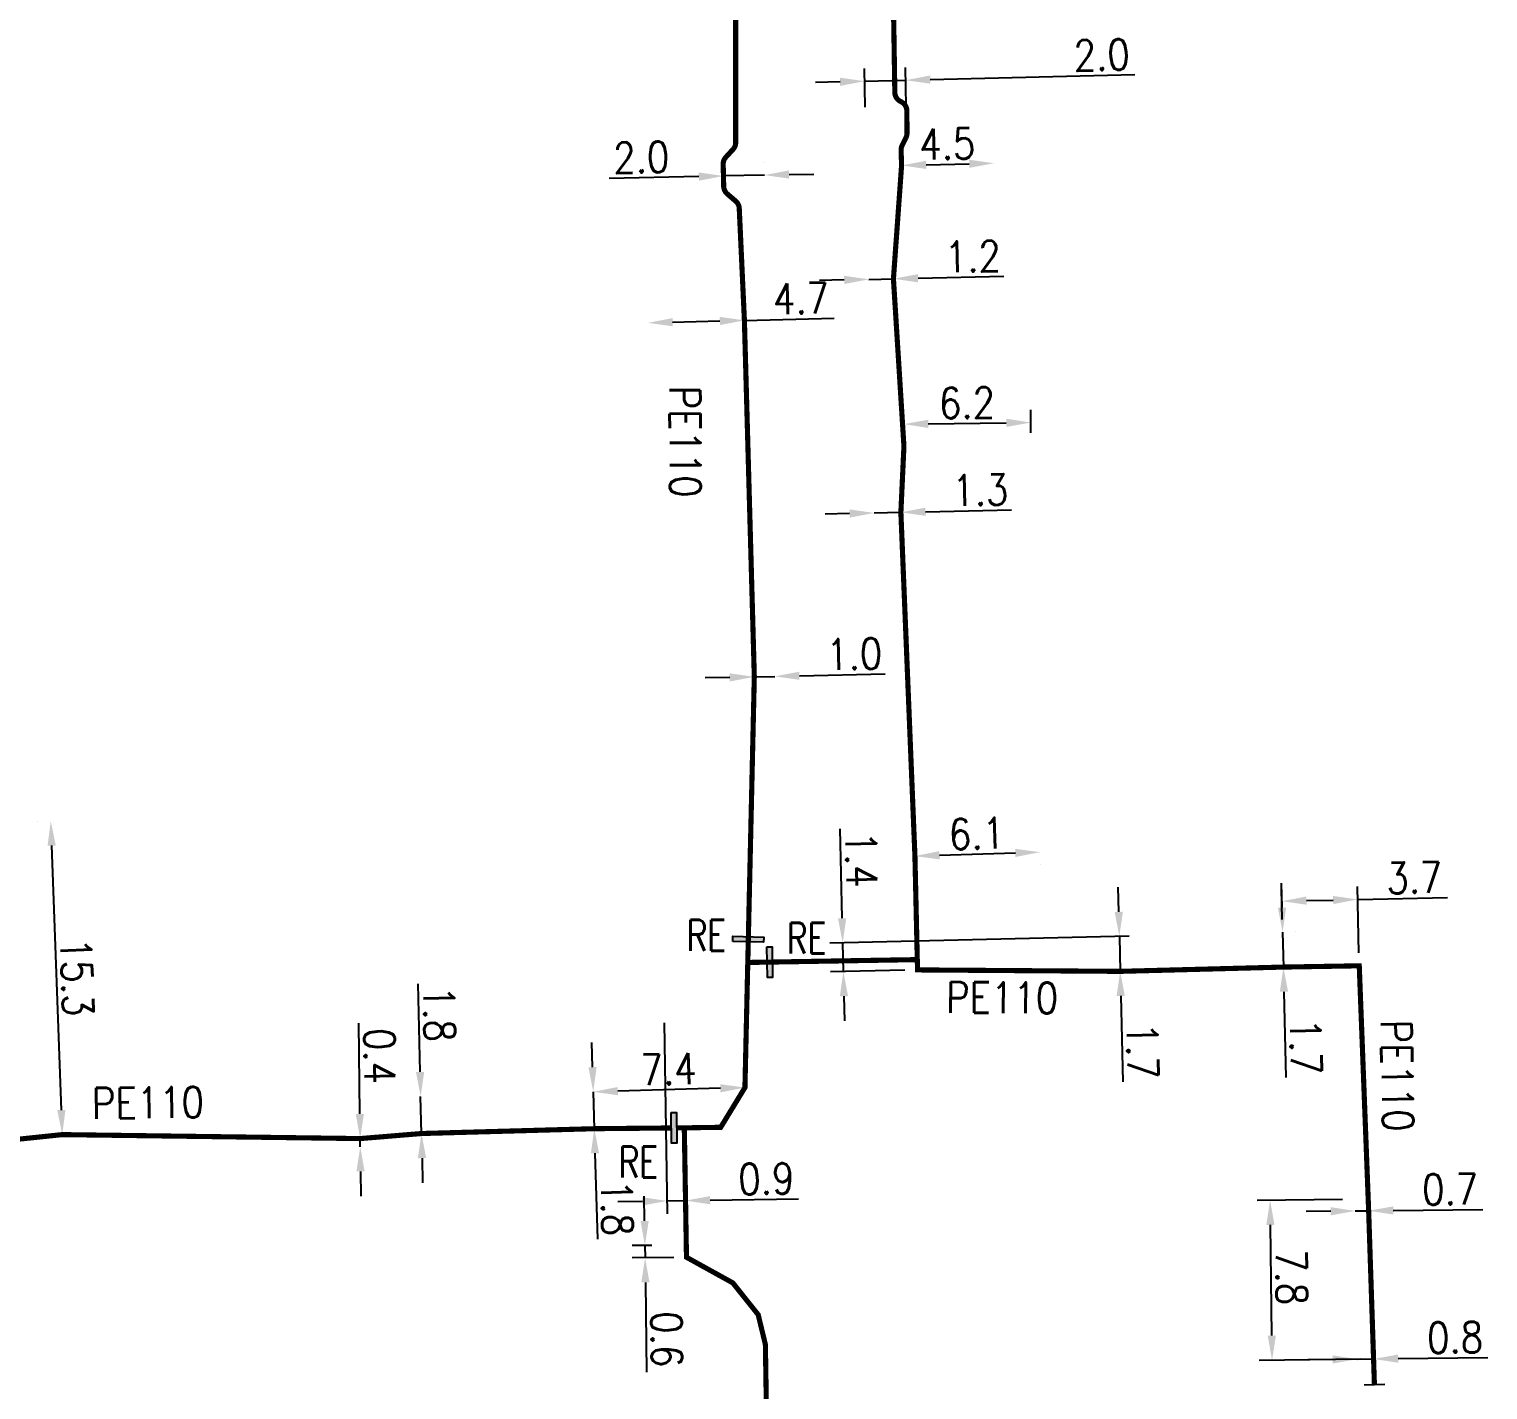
# Model space of a CAD drawing. Header units: millimetres. Extents: x 133989 to 135004, y 130988 to 132014.
# Drawn here: x 134076.6 to 134147.7, y 131448.2 to 131514.5 of the extents above; entities that cross this region are included whole.
import ezdxf
from ezdxf.enums import TextEntityAlignment as Align

# ---------------------------------------------------------------- set-up
doc = ezdxf.new("R2010")
doc.units = ezdxf.units.MM
doc.header["$PDMODE"] = 34
doc.linetypes.add('L_25_PE', pattern=[2000, 1000, 1000])
doc.layers.get('0').update_dxf_attribs({"linetype": 'CONTINUOUS'})
doc.layers.get('Defpoints').update_dxf_attribs({"linetype": 'CONTINUOUS'})
doc.layers.add('L_150', color=1, linetype='CONTINUOUS')
doc.layers.add('L_340', color=7, linetype='CONTINUOUS')
doc.styles.get("Standard").update_dxf_attribs({"font": 'romans.shx', "width": 0.85})
doc.dimstyles.get("Standard").update_dxf_attribs({"dimtxt": 1.5, "dimasz": 1.2, "dimexe": 0.625, "dimexo": 0.625, "dimgap": 0.25, "dimtad": 1, "dimdec": 1, "dimzin": 0, "dimdsep": 46, "dimtxsty": 'Standard', "dimcen": -0.5, "dimadec": 0, "dimazin": 0, "dimtfac": 1, "dimtdec": 1, "dimtmove": 0, "dimatfit": 3, "dimfxl": 0, "dimtolj": 1, "dimtzin": 0, "dimarcsym": 0})

# ---------------------------------------------------------------- blocks, each defined once
blk = doc.blocks.new('*D138')
at = {"layer": 'Defpoints', "color": 0, "linetype": 'Continuous', "transparency": 16777216}
for p in [(134129.764, 131470.264), (134129.764, 131470.264), (134129.804, 131468.564)]:
    blk.add_point(p, dxfattribs=at)
at = {"layer": 'L_150', "color": 0, "linetype": 'Continuous', "lineweight": -2, "transparency": 16777216}
for p, q in [((134129.736, 131471.464), (134129.708, 131472.663)), ((134129.764, 131470.264), (134129.804, 131468.564)), ((134129.832, 131467.365), (134129.929, 131463.177))]:
    blk.add_line(p, q, dxfattribs=at)
at = {"layer": 'L_150', "color": 0, "linetype": 'Continuous', "transparency": 16777216}
for points in [[(134129.936, 131471.468), (134129.536, 131471.459), (134129.764, 131470.264)], [(134130.031, 131467.369), (134129.632, 131467.36), (134129.804, 131468.564)]]:
    blk.add_solid(points, dxfattribs=at)
at = {"layer": 'L_150', "color": 0, "linetype": 'Continuous', "transparency": 16777216, "insert": (134130.894, 131464.694), "char_height": 1.5, "attachment_point": 5, "rotation": 271.33427}
blk.add_mtext('\\A1;1.7', dxfattribs=at)
blk = doc.blocks.new('*D139')
at = {"layer": 'Defpoints', "color": 0, "linetype": 'Continuous', "transparency": 16777216}
for p in [(134116.274, 131469.951), (134130.875, 131470.29), (134119.925, 131468.635)]:
    blk.add_point(p, dxfattribs=at)
at = {"layer": 'L_150', "color": 0, "linetype": 'Continuous', "lineweight": -2, "transparency": 16777216}
for p, q in [((134116.246, 131471.151), (134116.145, 131475.52)), ((134130.25, 131470.275), (134115.649, 131469.936)), ((134116.307, 131468.551), (134116.274, 131469.951)), ((134119.3, 131468.621), (134115.682, 131468.537)), ((134116.334, 131467.352), (134116.362, 131466.152))]:
    blk.add_line(p, q, dxfattribs=at)
at = {"layer": 'L_150', "color": 0, "linetype": 'Continuous', "transparency": 16777216}
for points in [[(134116.446, 131471.155), (134116.046, 131471.146), (134116.274, 131469.951)], [(134116.534, 131467.356), (134116.134, 131467.347), (134116.307, 131468.551)]]:
    blk.add_solid(points, dxfattribs=at)
at = {"layer": 'L_150', "color": 0, "linetype": 'Continuous', "transparency": 16777216, "insert": (134117.18, 131474.018), "char_height": 1.5, "attachment_point": 5, "rotation": 271.32929}
blk.add_mtext('\\A1;1.4', dxfattribs=at)
blk = doc.blocks.new('*D140')
at = {"layer": 'Defpoints', "color": 0, "linetype": 'Continuous', "transparency": 16777216}
for p in [(134119.796, 131474.186), (134125.893, 131474.377), (134125.893, 131474.377)]:
    blk.add_point(p, dxfattribs=at)
at = {"layer": 'L_150', "color": 0, "linetype": 'Continuous', "lineweight": -2, "transparency": 16777216}
for p, q in [((134120.995, 131474.224), (134124.694, 131474.339)), ((134119.816, 131473.562), (134119.816, 131473.562)), ((134125.913, 131473.752), (134125.913, 131473.752))]:
    blk.add_line(p, q, dxfattribs=at)
at = {"layer": 'L_150', "color": 0, "linetype": 'Continuous', "transparency": 16777216}
for points in [[(134120.989, 131474.424), (134121.002, 131474.024), (134119.796, 131474.186)], [(134124.687, 131474.539), (134124.7, 131474.14), (134125.893, 131474.377)]]:
    blk.add_solid(points, dxfattribs=at)
at = {"layer": 'L_150', "color": 0, "linetype": 'Continuous', "transparency": 16777216, "insert": (134122.813, 131475.281), "char_height": 1.5, "attachment_point": 5, "rotation": 1.79181}
blk.add_mtext('\\A1;6.1', dxfattribs=at)
blk = doc.blocks.new('*D141')
at = {"layer": 'Defpoints', "color": 0, "linetype": 'Continuous', "transparency": 16777216}
for p in [(134117.811, 131490.917), (134117.811, 131490.917), (134119.111, 131490.947)]:
    blk.add_point(p, dxfattribs=at)
at = {"layer": 'L_150', "color": 0, "linetype": 'Continuous', "lineweight": -2, "transparency": 16777216}
for p, q in [((134120.311, 131490.975), (134124.499, 131491.072)), ((134116.612, 131490.889), (134115.412, 131490.862)), ((134117.811, 131490.917), (134119.111, 131490.947))]:
    blk.add_line(p, q, dxfattribs=at)
at = {"layer": 'L_150', "color": 0, "linetype": 'Continuous', "transparency": 16777216}
for points in [[(134116.607, 131491.089), (134116.616, 131490.689), (134117.811, 131490.917)], [(134120.306, 131491.175), (134120.315, 131490.775), (134119.111, 131490.947)]]:
    blk.add_solid(points, dxfattribs=at)
at = {"layer": 'L_150', "color": 0, "linetype": 'Continuous', "transparency": 16777216, "insert": (134122.981, 131492.037), "char_height": 1.5, "attachment_point": 5, "rotation": 1.3245}
blk.add_mtext('\\A1;1.3', dxfattribs=at)
blk = doc.blocks.new('*D142')
at = {"layer": 'Defpoints', "color": 0, "linetype": 'Continuous', "transparency": 16777216}
for p in [(134125.449, 131495.326), (134119.26, 131494.17), (134125.463, 131494.203)]:
    blk.add_point(p, dxfattribs=at)
at = {"layer": 'L_150', "color": 0, "linetype": 'Continuous', "lineweight": -2, "transparency": 16777216}
for p, q in [((134119.252, 131494.795), (134119.238, 131495.872)), ((134120.446, 131495.262), (134124.249, 131495.311)), ((134125.455, 131494.828), (134125.441, 131495.951))]:
    blk.add_line(p, q, dxfattribs=at)
at = {"layer": 'L_150', "color": 0, "linetype": 'Continuous', "transparency": 16777216}
for points in [[(134120.443, 131495.462), (134120.449, 131495.062), (134119.246, 131495.247)], [(134124.246, 131495.511), (134124.251, 131495.111), (134125.449, 131495.326)]]:
    blk.add_solid(points, dxfattribs=at)
at = {"layer": 'L_150', "color": 0, "linetype": 'Continuous', "transparency": 16777216, "insert": (134122.335, 131496.286), "char_height": 1.5, "attachment_point": 5, "rotation": 0.73491}
blk.add_mtext('\\A1;6.2', dxfattribs=at)
blk = doc.blocks.new('*D143')
at = {"layer": 'Defpoints', "color": 0, "linetype": 'Continuous', "transparency": 16777216}
for p in [(134117.548, 131502.307), (134117.548, 131502.307), (134118.748, 131502.335)]:
    blk.add_point(p, dxfattribs=at)
at = {"layer": 'L_150', "color": 0, "linetype": 'Continuous', "lineweight": -2, "transparency": 16777216}
for p, q in [((134119.947, 131502.362), (134124.136, 131502.459)), ((134116.348, 131502.279), (134115.149, 131502.252)), ((134117.548, 131502.307), (134118.748, 131502.335))]:
    blk.add_line(p, q, dxfattribs=at)
at = {"layer": 'L_150', "color": 0, "linetype": 'Continuous', "transparency": 16777216}
for points in [[(134116.344, 131502.479), (134116.353, 131502.079), (134117.548, 131502.307)], [(134119.943, 131502.562), (134119.952, 131502.163), (134118.748, 131502.335)]]:
    blk.add_solid(points, dxfattribs=at)
at = {"layer": 'L_150', "color": 0, "linetype": 'Continuous', "transparency": 16777216, "insert": (134122.618, 131503.424), "char_height": 1.5, "attachment_point": 5, "rotation": 1.3245}
blk.add_mtext('\\A1;1.2', dxfattribs=at)
blk = doc.blocks.new('*D144')
at = {"layer": 'Defpoints', "color": 0, "linetype": 'Continuous', "transparency": 16777216}
for p in [(134119.146, 131507.86), (134123.645, 131507.97), (134123.645, 131507.97)]:
    blk.add_point(p, dxfattribs=at)
at = {"layer": 'L_150', "color": 0, "linetype": 'Continuous', "lineweight": -2, "transparency": 16777216}
blk.add_line((134120.346, 131507.889), (134122.445, 131507.941), dxfattribs=at)
at = {"layer": 'L_150', "color": 0, "linetype": 'Continuous', "transparency": 16777216}
for points in [[(134122.44, 131508.141), (134122.45, 131507.741), (134123.645, 131507.97)], [(134120.341, 131508.089), (134120.351, 131507.689), (134119.146, 131507.86)]]:
    blk.add_solid(points, dxfattribs=at)
at = {"layer": 'L_150', "color": 0, "linetype": 'Continuous', "transparency": 16777216, "insert": (134121.371, 131508.915), "char_height": 1.5, "attachment_point": 5, "rotation": 1.4032}
blk.add_mtext('\\A1;4.5', dxfattribs=at)
blk = doc.blocks.new('*D145')
at = {"layer": 'Defpoints', "color": 0, "linetype": 'Continuous', "transparency": 16777216}
for p in [(134117.345, 131511.969), (134117.391, 131510.075), (134119.39, 131510.124)]:
    blk.add_point(p, dxfattribs=at)
at = {"layer": 'L_150', "color": 0, "linetype": 'Continuous', "lineweight": -2, "transparency": 16777216}
for p, q in [((134117.376, 131510.7), (134117.33, 131512.594)), ((134119.375, 131510.748), (134119.329, 131512.642)), ((134116.145, 131511.94), (134114.946, 131511.911)), ((134117.345, 131511.969), (134119.344, 131512.018)), ((134120.544, 131512.047), (134130.512, 131512.288))]:
    blk.add_line(p, q, dxfattribs=at)
at = {"layer": 'L_150', "color": 0, "linetype": 'Continuous', "transparency": 16777216}
for points in [[(134116.14, 131512.14), (134116.15, 131511.74), (134117.345, 131511.969)], [(134120.539, 131512.247), (134120.549, 131511.847), (134119.344, 131512.018)]]:
    blk.add_solid(points, dxfattribs=at)
at = {"layer": 'L_150', "color": 0, "linetype": 'Continuous', "transparency": 16777216, "insert": (134128.903, 131513.249), "char_height": 1.5, "attachment_point": 5, "rotation": 1.38802}
blk.add_mtext('\\A1;2.0', dxfattribs=at)
blk = doc.blocks.new('*D159')
at = {"layer": 'Defpoints', "color": 0, "linetype": 'Continuous', "transparency": 16777216}
for p in [(134110.46, 131507.347), (134112.459, 131507.391), (134112.459, 131507.391)]:
    blk.add_point(p, dxfattribs=at)
at = {"layer": 'L_150', "color": 0, "linetype": 'Continuous', "lineweight": -2, "transparency": 16777216}
for p, q in [((134112.446, 131508.016), (134112.446, 131508.016)), ((134113.659, 131507.418), (134114.859, 131507.444)), ((134109.26, 131507.32), (134104.89, 131507.224)), ((134112.459, 131507.391), (134110.46, 131507.347))]:
    blk.add_line(p, q, dxfattribs=at)
at = {"layer": 'L_150', "color": 0, "linetype": 'Continuous', "transparency": 16777216}
for points in [[(134109.256, 131507.52), (134109.265, 131507.12), (134110.46, 131507.347)], [(134113.655, 131507.618), (134113.664, 131507.218), (134112.459, 131507.391)]]:
    blk.add_solid(points, dxfattribs=at)
at = {"layer": 'L_150', "color": 0, "linetype": 'Continuous', "transparency": 16777216, "insert": (134106.453, 131508.258), "char_height": 1.5, "attachment_point": 5, "rotation": 1.26789}
blk.add_mtext('\\A1;2.0', dxfattribs=at)
blk = doc.blocks.new('*D160')
at = {"layer": 'Defpoints', "color": 0, "linetype": 'Continuous', "transparency": 16777216}
for p in [(134111.481, 131500.308), (134106.783, 131500.186), (134106.783, 131500.186)]:
    blk.add_point(p, dxfattribs=at)
at = {"layer": 'L_150', "color": 0, "linetype": 'Continuous', "lineweight": -2, "transparency": 16777216}
for p, q in [((134111.481, 131500.308), (134115.851, 131500.421)), ((134107.983, 131500.217), (134110.282, 131500.277))]:
    blk.add_line(p, q, dxfattribs=at)
at = {"layer": 'L_150', "color": 0, "linetype": 'Continuous', "transparency": 16777216}
for points in [[(134107.977, 131500.417), (134107.988, 131500.017), (134106.783, 131500.186)], [(134110.277, 131500.477), (134110.287, 131500.077), (134111.481, 131500.308)]]:
    blk.add_solid(points, dxfattribs=at)
at = {"layer": 'L_150', "color": 0, "linetype": 'Continuous', "transparency": 16777216, "insert": (134114.24, 131501.38), "char_height": 1.5, "attachment_point": 5, "rotation": 1.48687}
blk.add_mtext('\\A1;4.7', dxfattribs=at)
blk = doc.blocks.new('*D161')
at = {"layer": 'Defpoints', "color": 0, "linetype": 'Continuous', "transparency": 16777216}
for p in [(134111.964, 131482.926), (134112.964, 131482.949), (134112.964, 131482.949)]:
    blk.add_point(p, dxfattribs=at)
at = {"layer": 'L_150', "color": 0, "linetype": 'Continuous', "lineweight": -2, "transparency": 16777216}
for p, q in [((134110.764, 131482.899), (134109.565, 131482.871)), ((134111.964, 131482.926), (134112.964, 131482.949)), ((134114.163, 131482.977), (134118.352, 131483.073))]:
    blk.add_line(p, q, dxfattribs=at)
at = {"layer": 'L_150', "color": 0, "linetype": 'Continuous', "transparency": 16777216}
for points in [[(134110.76, 131483.098), (134110.769, 131482.699), (134111.964, 131482.926)], [(134114.159, 131483.176), (134114.168, 131482.777), (134112.964, 131482.949)]]:
    blk.add_solid(points, dxfattribs=at)
at = {"layer": 'L_150', "color": 0, "linetype": 'Continuous', "transparency": 16777216, "insert": (134116.834, 131484.038), "char_height": 1.5, "attachment_point": 5, "rotation": 1.31431}
blk.add_mtext('\\A1;1.0', dxfattribs=at)
blk = doc.blocks.new('*D162')
at = {"layer": 'Defpoints', "color": 0, "linetype": 'Continuous', "transparency": 16777216}
for p in [(134077.659, 131475.894), (134077.659, 131475.894), (134078.219, 131460.604)]:
    blk.add_point(p, dxfattribs=at)
at = {"layer": 'L_150', "color": 0, "linetype": 'Continuous', "lineweight": -2, "transparency": 16777216}
for p, q in [((134077.034, 131475.871), (134077.034, 131475.871)), ((134078.175, 131461.803), (134077.703, 131474.695)), ((134077.594, 131460.581), (134077.594, 131460.581))]:
    blk.add_line(p, q, dxfattribs=at)
at = {"layer": 'L_150', "color": 0, "linetype": 'Continuous', "transparency": 16777216}
for points in [[(134077.903, 131474.702), (134077.503, 131474.687), (134077.659, 131475.894)], [(134078.375, 131461.811), (134077.975, 131461.796), (134078.219, 131460.604)]]:
    blk.add_solid(points, dxfattribs=at)
at = {"layer": 'L_150', "color": 0, "linetype": 'Continuous', "transparency": 16777216, "insert": (134078.938, 131468.286), "char_height": 1.5, "attachment_point": 5, "rotation": 272.09735}
blk.add_mtext('\\A1;15.3', dxfattribs=at)
blk = doc.blocks.new('*D190')
at = {"layer": 'Defpoints', "color": 0, "linetype": 'Continuous', "transparency": 16777216}
for p in [(134137.688, 131471.985), (134137.723, 131470.473), (134141.462, 131468.835)]:
    blk.add_point(p, dxfattribs=at)
at = {"layer": 'L_150', "color": 0, "linetype": 'Continuous', "lineweight": -2, "transparency": 16777216}
for p, q in [((134137.708, 131471.098), (134137.673, 131472.61)), ((134141.447, 131469.46), (134141.372, 131472.696)), ((134138.888, 131472.013), (134140.187, 131472.043)), ((134141.387, 131472.071), (134145.757, 131472.173))]:
    blk.add_line(p, q, dxfattribs=at)
at = {"layer": 'L_150', "color": 0, "linetype": 'Continuous', "transparency": 16777216}
for points in [[(134138.883, 131472.213), (134138.892, 131471.813), (134137.688, 131471.985)], [(134140.183, 131472.243), (134140.192, 131471.843), (134141.387, 131472.071)]]:
    blk.add_solid(points, dxfattribs=at)
at = {"layer": 'L_150', "color": 0, "linetype": 'Continuous', "transparency": 16777216, "insert": (134144.149, 131473.135), "char_height": 1.5, "attachment_point": 5, "rotation": 1.33065}
blk.add_mtext('\\A1;3.7', dxfattribs=at)
blk = doc.blocks.new('*D191')
at = {"layer": 'Defpoints', "color": 0, "linetype": 'Continuous', "transparency": 16777216}
for p in [(134137.723, 131470.473), (134137.723, 131470.473), (134137.762, 131468.773)]:
    blk.add_point(p, dxfattribs=at)
at = {"layer": 'L_150', "color": 0, "linetype": 'Continuous', "lineweight": -2, "transparency": 16777216}
for p, q in [((134137.695, 131471.673), (134137.667, 131472.872)), ((134137.723, 131470.473), (134137.762, 131468.773)), ((134138.348, 131470.487), (134138.348, 131470.487)), ((134138.387, 131468.788), (134138.387, 131468.788)), ((134137.79, 131467.574), (134137.888, 131463.386))]:
    blk.add_line(p, q, dxfattribs=at)
at = {"layer": 'L_150', "color": 0, "linetype": 'Continuous', "transparency": 16777216}
for points in [[(134137.895, 131471.677), (134137.495, 131471.668), (134137.723, 131470.473)], [(134137.99, 131467.578), (134137.59, 131467.569), (134137.762, 131468.773)]]:
    blk.add_solid(points, dxfattribs=at)
at = {"layer": 'L_150', "color": 0, "linetype": 'Continuous', "transparency": 16777216, "insert": (134138.853, 131464.903), "char_height": 1.5, "attachment_point": 5, "rotation": 271.33065}
blk.add_mtext('\\A1;1.7', dxfattribs=at)
blk = doc.blocks.new('*D214')
at = {"layer": 'Defpoints', "color": 0, "linetype": 'Continuous', "transparency": 16777216}
for p in [(134137.115, 131457.403), (134141.263, 131457.454), (134142.16, 131449.665)]:
    blk.add_point(p, dxfattribs=at)
at = {"layer": 'L_340', "color": 0, "linetype": 'Continuous', "lineweight": -2, "transparency": 16777216}
for p, q in [((134140.638, 131457.446), (134136.49, 131457.395)), ((134137.197, 131450.803), (134137.13, 131456.203)), ((134141.535, 131449.657), (134136.587, 131449.595))]:
    blk.add_line(p, q, dxfattribs=at)
at = {"layer": 'L_340', "color": 0, "linetype": 'Continuous', "transparency": 16777216}
for points in [[(134137.33, 131456.205), (134136.93, 131456.2), (134137.115, 131457.403)], [(134137.397, 131450.806), (134136.997, 131450.801), (134137.211, 131449.603)]]:
    blk.add_solid(points, dxfattribs=at)
at = {"layer": 'L_340', "color": 0, "linetype": 'Continuous', "transparency": 16777216, "insert": (134138.161, 131453.652), "char_height": 1.5, "attachment_point": 5, "rotation": 270.71043}
blk.add_mtext('\\A1;7.8', dxfattribs=at)
blk = doc.blocks.new('*D215')
at = {"layer": 'Defpoints', "color": 0, "linetype": 'Continuous', "transparency": 16777216}
for p in [(134141.36, 131449.655), (134141.36, 131449.655), (134142.16, 131449.665)]:
    blk.add_point(p, dxfattribs=at)
at = {"layer": 'L_340', "color": 0, "linetype": 'Continuous', "lineweight": -2, "transparency": 16777216}
for p, q in [((134140.16, 131449.64), (134138.96, 131449.625)), ((134141.36, 131449.655), (134142.16, 131449.665)), ((134143.36, 131449.679), (134147.731, 131449.734))]:
    blk.add_line(p, q, dxfattribs=at)
at = {"layer": 'L_340', "color": 0, "linetype": 'Continuous', "transparency": 16777216}
for points in [[(134140.158, 131449.84), (134140.163, 131449.44), (134141.36, 131449.655)], [(134143.358, 131449.879), (134143.363, 131449.479), (134142.16, 131449.665)]]:
    blk.add_solid(points, dxfattribs=at)
at = {"layer": 'L_340', "color": 0, "linetype": 'Continuous', "transparency": 16777216, "insert": (134146.133, 131450.714), "char_height": 1.5, "attachment_point": 5, "rotation": 0.71043}
blk.add_mtext('\\A1;0.8', dxfattribs=at)
blk = doc.blocks.new('*D216')
at = {"layer": 'Defpoints', "color": 0, "linetype": 'Continuous', "transparency": 16777216}
for p in [(134141.27, 131456.882), (134141.27, 131456.882), (134141.92, 131456.89)]:
    blk.add_point(p, dxfattribs=at)
at = {"layer": 'L_150', "color": 0, "linetype": 'Continuous', "lineweight": -2, "transparency": 16777216}
for p, q in [((134143.12, 131456.905), (134147.491, 131456.96)), ((134140.07, 131456.867), (134138.87, 131456.852)), ((134141.27, 131456.882), (134141.92, 131456.89))]:
    blk.add_line(p, q, dxfattribs=at)
at = {"layer": 'L_150', "color": 0, "linetype": 'Continuous', "transparency": 16777216}
for points in [[(134140.068, 131457.067), (134140.073, 131456.667), (134141.27, 131456.882)], [(134143.117, 131457.105), (134143.122, 131456.705), (134141.92, 131456.89)]]:
    blk.add_solid(points, dxfattribs=at)
at = {"layer": 'L_150', "color": 0, "linetype": 'Continuous', "transparency": 16777216, "insert": (134145.893, 131457.94), "char_height": 1.5, "attachment_point": 5, "rotation": 0.71455}
blk.add_mtext('\\A1;0.7', dxfattribs=at)
blk = doc.blocks.new('*D217')
at = {"layer": 'Defpoints', "color": 0, "linetype": 'Continuous', "transparency": 16777216}
for p in [(134104.11, 131462.691), (134104.11, 131462.691), (134111.507, 131462.897)]:
    blk.add_point(p, dxfattribs=at)
at = {"layer": 'L_150', "color": 0, "linetype": 'Continuous', "lineweight": -2, "transparency": 16777216}
blk.add_line((134110.308, 131462.863), (134105.31, 131462.724), dxfattribs=at)
at = {"layer": 'L_150', "color": 0, "linetype": 'Continuous', "transparency": 16777216}
for points in [[(134105.304, 131462.924), (134105.315, 131462.524), (134104.11, 131462.691)], [(134110.302, 131463.063), (134110.313, 131462.664), (134111.507, 131462.897)]]:
    blk.add_solid(points, dxfattribs=at)
at = {"layer": 'L_150', "color": 0, "linetype": 'Continuous', "transparency": 16777216, "insert": (134107.781, 131463.794), "char_height": 1.5, "attachment_point": 5, "rotation": 1.59406}
blk.add_mtext('\\A1;7.4', dxfattribs=at)
blk = doc.blocks.new('*D218')
at = {"layer": 'Defpoints', "color": 0, "linetype": 'Continuous', "transparency": 16777216}
for p in [(134104.11, 131462.691), (134104.11, 131462.691), (134104.161, 131460.892)]:
    blk.add_point(p, dxfattribs=at)
at = {"layer": 'L_150', "color": 0, "linetype": 'Continuous', "lineweight": -2, "transparency": 16777216}
for p, q in [((134104.076, 131463.891), (134104.042, 131465.09)), ((134104.11, 131462.691), (134104.161, 131460.892)), ((134104.735, 131462.709), (134104.735, 131462.709)), ((134104.786, 131460.91), (134104.786, 131460.91)), ((134104.195, 131459.692), (134104.314, 131455.505))]:
    blk.add_line(p, q, dxfattribs=at)
at = {"layer": 'L_150', "color": 0, "linetype": 'Continuous', "transparency": 16777216}
for points in [[(134104.276, 131463.896), (134103.876, 131463.885), (134104.11, 131462.691)], [(134104.395, 131459.698), (134103.995, 131459.687), (134104.161, 131460.892)]]:
    blk.add_solid(points, dxfattribs=at)
at = {"layer": 'L_150', "color": 0, "linetype": 'Continuous', "transparency": 16777216, "insert": (134105.272, 131457.027), "char_height": 1.5, "attachment_point": 5, "rotation": 271.62949}
blk.add_mtext('\\A1;1.8', dxfattribs=at)
blk = doc.blocks.new('*D219')
at = {"layer": 'Defpoints', "color": 0, "linetype": 'Continuous', "transparency": 16777216}
for p in [(134106.631, 131455.197), (134107.588, 131455.209), (134108.657, 131454.623)]:
    blk.add_point(p, dxfattribs=at)
at = {"layer": 'L_150', "color": 0, "linetype": 'Continuous', "lineweight": -2, "transparency": 16777216}
for p, q in [((134106.615, 131456.397), (134106.6, 131457.596)), ((134106.963, 131455.201), (134106.006, 131455.189)), ((134106.631, 131455.197), (134106.639, 131454.597)), ((134108.032, 131454.615), (134106.014, 131454.589)), ((134106.654, 131453.397), (134106.711, 131449.026))]:
    blk.add_line(p, q, dxfattribs=at)
at = {"layer": 'L_150', "color": 0, "linetype": 'Continuous', "transparency": 16777216}
for points in [[(134106.815, 131456.399), (134106.415, 131456.394), (134106.631, 131455.197)], [(134106.854, 131453.399), (134106.454, 131453.394), (134106.639, 131454.597)]]:
    blk.add_solid(points, dxfattribs=at)
at = {"layer": 'L_150', "color": 0, "linetype": 'Continuous', "transparency": 16777216, "insert": (134107.69, 131450.624), "char_height": 1.5, "attachment_point": 5, "rotation": 270.74199}
blk.add_mtext('\\A1;0.6', dxfattribs=at)
blk = doc.blocks.new('L_340_07')
at = {"color": 0, "linetype": 'Continuous', "const_width": 0.25, "flags": 128}
blk.add_lwpolyline([(0, 0), (1.25, 0)], dxfattribs=at)
at = {"color": 0, "linetype": 'Continuous', "flags": 128}
blk.add_lwpolyline([(1.25, -0.5), (1.25, 0.5)], dxfattribs=at)
at = {"color": 0, "linetype": 'Continuous', "width": 0.75, "flags": 3}
for tag, p in [('DEF_LEG', (0.723, -3.465)), ('DEF_COUP', (0.723, -5.965)), ('DEF_TYPE', (0.723, -8.465))]:
    blk.add_attdef(tag, text='', height=1.2, dxfattribs=at).set_placement(p, align=Align.MIDDLE)
blk = doc.blocks.new('L_340_20')
at = {"linetype": 'Continuous'}
blk.add_hatch(color=0, dxfattribs=at).paths.add_polyline_path([(0.125, 0.75), (-0.125, 0.75), (-0.125, -0.75), (0.125, -0.75)])
at = {"color": 0, "linetype": 'Continuous'}
blk.add_lwpolyline([(-0.125, 0.75), (0.125, 0.75), (0.125, -0.75), (-0.125, -0.75)], close=True, dxfattribs=at)
at = {"color": 0, "linetype": 'Continuous', "width": 0.75}
for tag, height, flags, p in [('RE', 1.5, 8, (0, 3)), ('DEF_LEG', 1.2, 3, (0, -5)), ('DEF_COUP', 1.2, 3, (0, -7.5)), ('DEF_TYPE', 1.2, 3, (0, -10))]:
    blk.add_attdef(tag, text='', height=height, dxfattribs=dict(at, flags=flags)).set_placement(p, align=Align.MIDDLE)
blk = doc.blocks.new('*D235')
at = {"layer": 'Defpoints', "color": 0, "linetype": 'Continuous', "transparency": 16777216}
for p in [(134092.744, 131460.41), (134092.749, 131460.01), (134092.749, 131460.01)]:
    blk.add_point(p, dxfattribs=at)
at = {"layer": 'L_150', "color": 0, "linetype": 'Continuous', "lineweight": -2, "transparency": 16777216}
for p, q in [((134092.729, 131461.61), (134092.676, 131466.042)), ((134092.749, 131460.01), (134092.744, 131460.41)), ((134092.764, 131458.81), (134092.778, 131457.61))]:
    blk.add_line(p, q, dxfattribs=at)
at = {"layer": 'L_150', "color": 0, "linetype": 'Continuous', "transparency": 16777216}
for points in [[(134092.929, 131461.612), (134092.53, 131461.608), (134092.744, 131460.41)], [(134092.963, 131458.813), (134092.564, 131458.808), (134092.749, 131460.01)]]:
    blk.add_solid(points, dxfattribs=at)
at = {"layer": 'L_150', "color": 0, "linetype": 'Continuous', "transparency": 16777216, "insert": (134093.695, 131464.438), "char_height": 1.5, "attachment_point": 5, "rotation": 270.69592}
blk.add_mtext('\\A1;0.4', dxfattribs=at)
blk = doc.blocks.new('*D236')
at = {"layer": 'Defpoints', "color": 0, "linetype": 'Continuous', "transparency": 16777216}
for p in [(134107.554, 131466.674), (134108.551, 131460.934), (134107.71, 131457.37)]:
    blk.add_point(p, dxfattribs=at)
at = {"layer": 'L_150', "color": 0, "linetype": 'Continuous', "lineweight": -2, "transparency": 16777216}
for p, q in [((134107.565, 131466.049), (134107.721, 131456.745)), ((134108.561, 131460.31), (134108.621, 131456.761)), ((134106.511, 131457.35), (134105.311, 131457.33)), ((134107.71, 131457.37), (134108.61, 131457.386)), ((134109.81, 131457.406), (134114.12, 131457.478))]:
    blk.add_line(p, q, dxfattribs=at)
at = {"layer": 'L_150', "color": 0, "linetype": 'Continuous', "transparency": 16777216}
for points in [[(134106.507, 131457.55), (134106.514, 131457.15), (134107.71, 131457.37)], [(134109.807, 131457.606), (134109.813, 131457.206), (134108.61, 131457.386)]]:
    blk.add_solid(points, dxfattribs=at)
at = {"layer": 'L_150', "color": 0, "linetype": 'Continuous', "transparency": 16777216, "insert": (134112.548, 131458.452), "char_height": 1.5, "attachment_point": 5, "rotation": 0.96303}
blk.add_mtext('\\A1;0.9', dxfattribs=at)
blk = doc.blocks.new('*D872')
at = {"layer": 'Defpoints', "color": 0, "linetype": 'Continuous', "transparency": 16777216}
for p in [(134095.695, 131462.457), (134095.695, 131462.457), (134095.736, 131460.657)]:
    blk.add_point(p, dxfattribs=at)
at = {"layer": 'L_150', "color": 0, "linetype": 'Continuous', "lineweight": -2, "transparency": 16777216}
for p, q in [((134095.668, 131463.657), (134095.57, 131467.963)), ((134095.736, 131460.657), (134095.695, 131462.457)), ((134095.763, 131459.458), (134095.79, 131458.258))]:
    blk.add_line(p, q, dxfattribs=at)
at = {"layer": 'L_150', "color": 0, "linetype": 'Continuous', "transparency": 16777216}
for points in [[(134095.868, 131463.661), (134095.468, 131463.652), (134095.695, 131462.457)], [(134095.963, 131459.462), (134095.563, 131459.453), (134095.736, 131460.657)]]:
    blk.add_solid(points, dxfattribs=at)
at = {"layer": 'L_150', "color": 0, "linetype": 'Continuous', "transparency": 16777216, "insert": (134096.604, 131466.491), "char_height": 1.5, "attachment_point": 5, "rotation": 271.29779}
blk.add_mtext('\\A1;1.8', dxfattribs=at)

msp = doc.modelspace()

# ---------------------------------------------------------------- linework, layer by layer
at = {"layer": 'L_150', "linetype": 'L_25_PE', "flags": 128}
for points in [[(134117.269, 131576.158, 0.25, 0.25, 0), (134117.31, 131565.085, 0.25, 0.25, 0), (134117.749, 131555.334, 0.25, 0.25, 0), (134117.663, 131549.291, 0.25, 0.25, 0), (134117.671, 131548.731, 0.25, 0.25, 0.216873), (134117.848, 131548.356, 0.25, 0.25, 0), (134118.115, 131548.131, 0.25, 0.25, -0.21529), (134118.293, 131547.759, 0.25, 0.25, 0), (134118.323, 131546.318, 0.25, 0.25, -0.158903), (134118.233, 131546.021, 0.25, 0.25, 0), (134117.998, 131545.684, 0.25, 0.25, 0.15316), (134117.908, 131545.398, 0.25, 0.25, 0), (134118.059, 131541.401, 0.25, 0.25, 0), (134117.898, 131538.159, 0.25, 0.25, 0), (134118.17, 131525.287, 0.25, 0.25, 0), (134118.659, 131521.503, 0.25, 0.25, 0), (134118.816, 131511.421, 0.25, 0.25, 0.277276), (134119.088, 131510.984, 0.25, 0.25, 0), (134119.131, 131510.962, 0.25, 0.25, -0.279722), (134119.403, 131510.521, 0.25, 0.25, 0), (134119.41, 131509.441, 0.25, 0.25, -0.115459), (134119.36, 131509.219, 0.25, 0.25, 0), (134119.171, 131508.832, 0.25, 0.25, 0.122527), (134119.121, 131508.596, 0.25, 0.25, 0), (134119.146, 131507.86, 0.25, 0.25, 0), (134118.748, 131502.335, 0.25, 0.25, 0), (134119.26, 131494.17, 0.25, 0.25, 0), (134119.111, 131490.947, 0.25, 0.25, 0), (134119.796, 131474.186, 0.25, 0.25, 0), (134119.911, 131469.137, 0.25, 0.25, 0), (134119.925, 131468.635, 0.25, 0.25, 0), (134129.804, 131468.564, 0.25, 0.25, 0), (134137.762, 131468.773, 0.25, 0.25, 0), (134141.462, 131468.835, 0.25, 0.25, 0), (134141.92, 131456.89, 0.25, 0.25, 0), (134142.16, 131449.665, 0, 0, 0)], [(134107.926, 131460.928, 0.25, 0.25, 0), (134104.161, 131460.892, 0.25, 0.25, 0), (134095.736, 131460.657, 0.25, 0.25, 0), (134092.744, 131460.41, 0.25, 0.25, 0), (134078.219, 131460.604, 0.25, 0.25, 0), (134074.224, 131460.185, 0.25, 0.25, 0), (134070.246, 131460.312, 0.25, 0.25, 0), (134064.192, 131460.285, 0.25, 0.25, 0), (134064.192, 131460.285, 0.25, 0.25, 0), (134064.192, 131460.285, 0.25, 0.25, -0.312171), (134061.069, 131462.477, 0.25, 0.25, 0), (134061.069, 131462.477, 0.25, 0.25, 0), (134060.977, 131466.208, 0.25, 0.25, 0), (134060.977, 131466.208, 0.25, 0.25, 0), (134060.954, 131467.367, 0.25, 0.25, 0), (134060.954, 131467.367, 0.25, 0.25, 0), (134060.954, 131467.367, 0.25, 0.25, -0.146191), (134060.434, 131468.335, 0.25, 0.25, 0), (134060.43, 131469.04, 0.25, 0.25, 0), (134060.691, 131475.271, 0.25, 0.25, 0), (134060.071, 131486.733, 0.25, 0.25, 0), (134059.928, 131497.09, 0.25, 0.25, 0), (134059.831, 131504.145, 0.25, 0.25, 0), (134060.549, 131504.607, 0.25, 0.25, 0), (134060.531, 131505.526, 0.25, 0.25, 0), (134060.511, 131506.534, 0.25, 0.25, 0), (134059.889, 131506.95, 0.25, 0.25, 0), (134059.789, 131518.643, 0.25, 0.25, 0), (134061.006, 131519.929, 0.25, 0.25, 0), (134061.006, 131521.429, 0.25, 0.25, 0), (134059.757, 131522.401, 0.25, 0.25, 0), (134059.654, 131534.518, 0, 0, 0)], [(134118.852, 131411.616, 0.25, 0.25, 0), (134118.61, 131411.954, 0.25, 0.25, 0), (134118.61, 131411.954, 0.25, 0.25, 0.200079), (134117.466, 131416.702, 0.25, 0.25, 0), (134117.466, 131416.702, 0.25, 0.25, 0), (134117.466, 131416.702, 0.25, 0.25, 0), (134114.715, 131421.946, 0.25, 0.25, 0), (134114.715, 131421.946, 0.25, 0.25, 0), (134113.886, 131425.248, 0.25, 0.25, 0), (134113.438, 131427.958, 0.25, 0.25, 0), (134113.058, 131432.48, 0.25, 0.25, 0), (134112.791, 131436.249, 0.25, 0.25, 0), (134112.585, 131445.276, 0.25, 0.25, 0), (134112.504, 131450.373, 0.25, 0.25, 0), (134112.153, 131451.824, 0.25, 0.25, 0), (134110.917, 131453.373, 0.25, 0.25, 0), (134108.657, 131454.623, 0.25, 0.25, 0), (134108.657, 131454.623, 0.25, 0.25, 0), (134108.551, 131460.934, 0, 0, 0)]]:
    msp.add_lwpolyline(points, format="xyseb", dxfattribs=at)
at = {"layer": 'L_150', "linetype": 'L_25_PE', "const_width": 0.25, "flags": 128}
msp.add_lwpolyline([(134110.139, 131549.833), (134110.206, 131547.634), (134111.072, 131527.803), (134111.057, 131515.015), (134111.058, 131508.984, -0.187913), (134110.927, 131508.646), (134110.579, 131508.267, 0.193588), (134110.447, 131507.918), (134110.46, 131507.347), (134110.471, 131506.843, 0.213247), (134110.646, 131506.474), (134111.056, 131506.123, -0.207), (134111.23, 131505.766), (134111.481, 131500.308), (134111.964, 131482.926), (134111.646, 131468.998), (134111.507, 131462.897), (134110.325, 131460.96), (134108.551, 131460.934), (134108.176, 131460.931)], format="xyb", dxfattribs=at)
msp.add_lwpolyline([(134119.913, 131469.137), (134111.646, 131468.998)], dxfattribs=at)

# ---------------------------------------------------------------- block references
at = {"layer": 'L_340'}
ref = msp.add_blockref('L_340_20', (134111.672, 131470.131), dxfattribs=dict(at, rotation=88.69360286505179))
ref.add_attrib('RE', 'RE', dxfattribs={"layer": '0', "color": 0, "linetype": 'Continuous', "height": 1.5, "width": 0.75, "flags": 8}).set_placement((134109.627, 131470.322), align=Align.MIDDLE)
ref = msp.add_blockref('L_340_20', (134112.717, 131469.016), dxfattribs=dict(at, rotation=0.9630254481977487))
ref.add_attrib('RE', 'RE', dxfattribs={"layer": '0', "color": 0, "linetype": 'Continuous', "height": 1.5, "width": 0.75, "flags": 8}).set_placement((134114.511, 131470.185), align=Align.MIDDLE)
ref = msp.add_blockref('L_340_20', (134108.051, 131460.93), dxfattribs=dict(at, rotation=0.6348956181675043))
ref.add_attrib('RE', 'RE', dxfattribs={"layer": '0', "color": 0, "linetype": 'Continuous', "height": 1.5, "width": 0.75, "flags": 8}).set_placement((134106.311, 131459.269), align=Align.MIDDLE)
at = {"layer": 'L_340', "rotation": 271.9033806962202}
msp.add_blockref('L_340_07', (134142.16, 131449.665), dxfattribs=at)

# ---------------------------------------------------------------- texts
at = {"layer": 'L_150', "linetype": 'Continuous', "width": 0.85}
for rotation, p in [(270.2111, (134107.831, 131497.122)), (359.58685, (134121.311, 131466.55)), (271.08364, (134142.511, 131466.197)), (0.6349, (134079.675, 131461.377))]:
    msp.add_text('PE110', height=1.5, rotation=rotation, dxfattribs=at).set_placement(p)

# ---------------------------------------------------------------- dimensions: what is measured, and where the dimension line sits
at = {"layer": 'L_150', "linetype": 'Continuous'}
for base, p1, p2, angle, picture, middle in [((134117.345, 131511.969), (134119.39, 131510.124), (134117.391, 131510.075), 1.38802, '*D145', (134128.927, 131512.25)), ((134123.645, 131507.97), (134119.146, 131507.86), (134123.645, 131507.97), 181.4032, '*D144', (134121.396, 131507.915)), ((134112.459, 131507.391), (134110.46, 131507.347), (134112.459, 131507.391), 181.26789, '*D159', (134106.475, 131507.259)), ((134117.548, 131502.307), (134118.748, 131502.335), (134117.548, 131502.307), 1.3245, '*D143', (134122.641, 131502.425)), ((134106.783, 131500.186), (134111.481, 131500.308), (134106.783, 131500.186), 1.48687, '*D160', (134114.266, 131500.38)), ((134125.449, 131495.326), (134119.26, 131494.17), (134125.463, 131494.203), 180.73491, '*D142', (134122.347, 131495.286)), ((134117.811, 131490.917), (134119.111, 131490.947), (134117.811, 131490.917), 1.3245, '*D141', (134123.005, 131491.037)), ((134112.964, 131482.949), (134111.964, 131482.926), (134112.964, 131482.949), 181.31431, '*D161', (134116.857, 131483.038)), ((134125.893, 131474.377), (134119.796, 131474.186), (134125.893, 131474.377), 181.79181, '*D140', (134122.844, 131474.282)), ((134077.659, 131475.894), (134078.219, 131460.604), (134077.659, 131475.894), 272.09735, '*D162', (134077.939, 131468.249)), ((134116.274, 131469.951), (134119.925, 131468.635), (134130.875, 131470.29), 271.32929, '*D139', (134116.18, 131473.995)), ((134137.688, 131471.985), (134141.462, 131468.835), (134137.723, 131470.473), 1.33065, '*D190', (134144.172, 131472.136)), ((134129.764, 131470.264), (134129.804, 131468.564), (134129.764, 131470.264), 271.33427, '*D138', (134129.894, 131464.671)), ((134137.723, 131470.473), (134137.762, 131468.773), (134137.723, 131470.473), 271.33065, '*D191', (134137.853, 131464.88)), ((134095.695, 131462.457), (134095.736, 131460.657), (134095.695, 131462.457), 271.29779, '*D872', (134095.604, 131466.469)), ((134107.71, 131457.37), (134108.551, 131460.934), (134107.554, 131466.674), 0.96303, '*D236', (134112.565, 131457.452)), ((134092.749, 131460.01), (134092.744, 131460.41), (134092.749, 131460.01), 90.69592, '*D235', (134092.695, 131464.426)), ((134104.11, 131462.691), (134104.161, 131460.892), (134104.11, 131462.691), 271.62949, '*D218', (134104.272, 131456.999)), ((134104.11, 131462.691), (134111.507, 131462.897), (134104.11, 131462.691), 1.59406, '*D217', (134107.809, 131462.794)), ((134141.270132, 131456.882183), (134141.920081, 131456.890289), (134141.270132, 131456.882183), 0.714546, '*D216', (134145.905485, 131456.939994)), ((134106.631, 131455.197), (134108.657, 131454.623), (134107.588, 131455.209), 270.74199, '*D219', (134106.69, 131450.611))]:
    dim = msp.add_linear_dim(base=base, p1=p1, p2=p2, angle=angle, dimstyle='Standard', dxfattribs=at)
    dim.commit()
    dim.dimension.update_dxf_attribs({"geometry": picture, "text_midpoint": middle, "dimtype": 160})
at = {"layer": 'L_340', "linetype": 'Continuous'}
for base, p2, angle, picture, middle in [((134137.115, 131457.403), (134141.263, 131457.454), 270.71043, '*D214', (134137.161, 131453.64)), ((134141.36, 131449.655), (134141.36, 131449.655), 0.71043, '*D215', (134146.146, 131449.714))]:
    dim = msp.add_linear_dim(base=base, p1=(134142.16, 131449.665), p2=p2, angle=angle, dimstyle='Standard', dxfattribs=at)
    dim.commit()
    dim.dimension.update_dxf_attribs({"geometry": picture, "text_midpoint": middle, "dimtype": 160})

doc.saveas('drawing.dxf')
